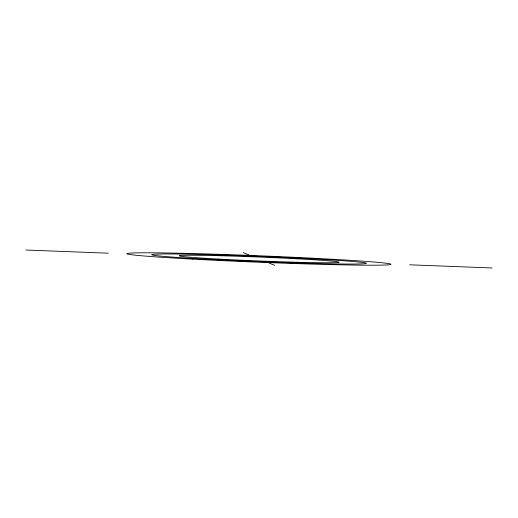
<?xml version="1.0" encoding="UTF-8"?>
<svg xmlns="http://www.w3.org/2000/svg" width="518" height="518" viewBox="0 0 518 518"><rect width="100%" height="100%" fill="white"/><g stroke="black" fill="none" stroke-linecap="round" stroke-linejoin="round"><path stroke-width="0.78" d="M25.9 250.026L108.346 253.198M409.654 264.802L492.1 267.974M243.337 252.667L248.88 254.908M269.12 263.092L274.663 265.333M192.515 259.123A132.09 3.225 2.3 0 0 390.986 264.309A132.09 3.225 2.3 0 0 193.499 253.567A132.09 3.225 2.3 0 0 192.515 259.123M218.635 259.071A80.193 1.962 2.3 0 0 339.128 262.225A80.193 1.962 2.3 0 0 219.237 255.704A80.193 1.962 2.3 0 0 218.635 259.071M204.895 259.097A107.498 2.629 2.3 0 0 366.407 263.325A107.498 2.629 2.3 0 0 205.698 254.578A107.498 2.629 2.3 0 0 204.895 259.097"/></g></svg>
